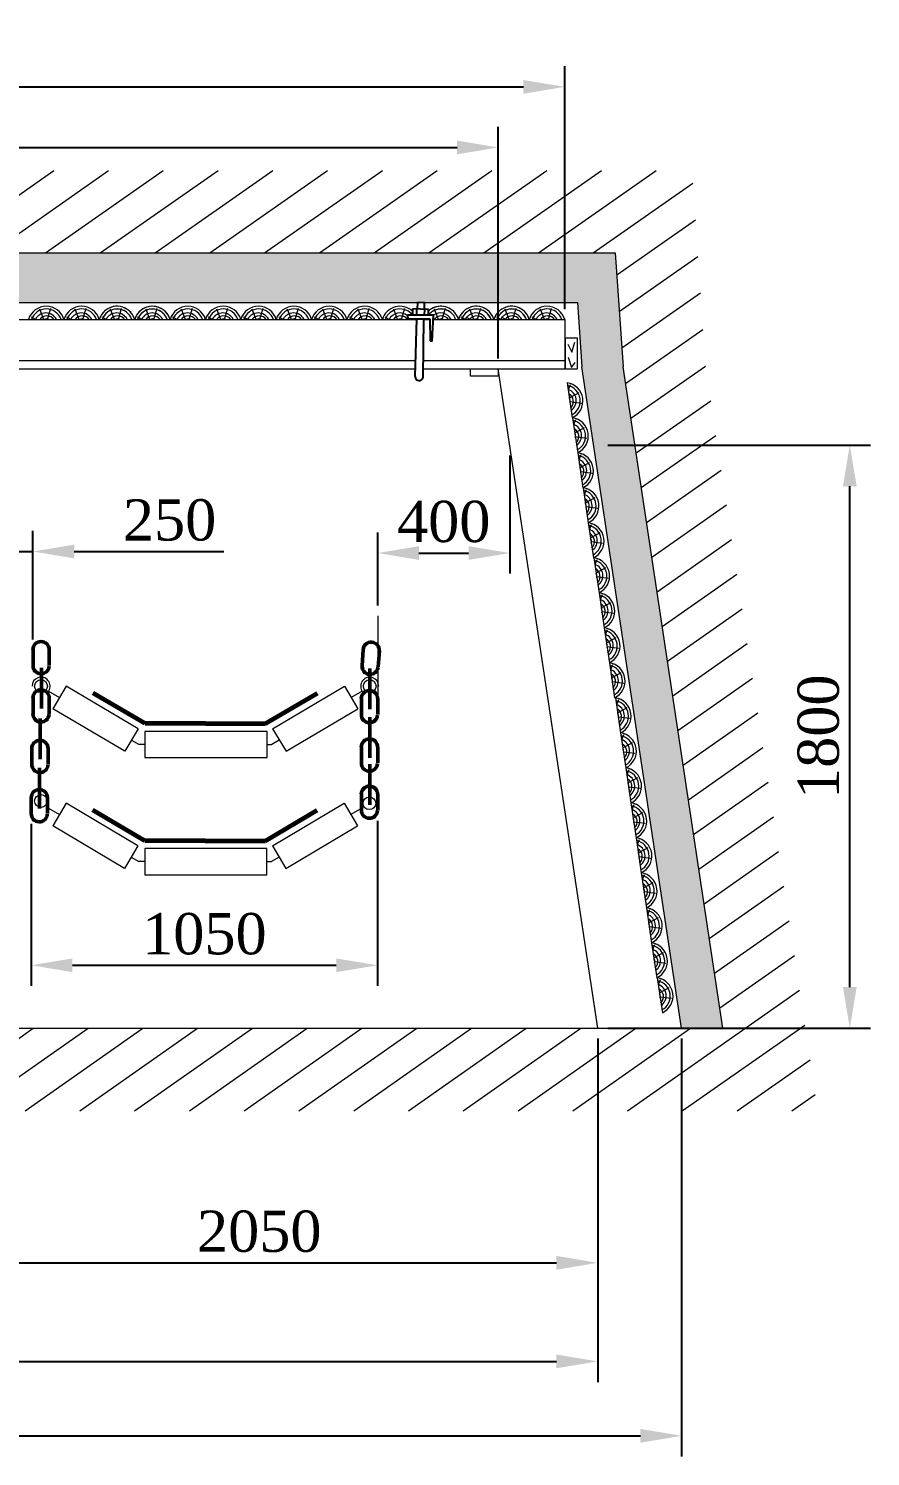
# Model space of a CAD drawing. Header units: millimetres. Extents: x -46762 to 217101, y -107409 to 31524.
# Drawn here: x 170458 to 173010, y -74955 to -70625 of the extents above; entities that cross this region are included whole.
import ezdxf

# ---------------------------------------------------------------- set-up
doc = ezdxf.new("R2010")
doc.units = ezdxf.units.MM
doc.styles.get("Standard").update_dxf_attribs({"font": 'TIMES.TTF'})
doc.dimstyles.new('ISO-25', dxfattribs={"dimscale": 50, "dimtxt": 2.5, "dimasz": 2.5, "dimexe": 1.25, "dimexo": 0.625, "dimtad": 1, "dimdec": 0, "dimtxsty": 'Standard', "dimcen": 2.5, "dimadec": 0, "dimazin": 0, "dimtfac": 1, "dimtdec": 0, "dimtmove": 0, "dimatfit": 3, "dimfxl": 1, "dimarcsym": 0})

# ---------------------------------------------------------------- blocks, each defined once
blk = doc.blocks.new('*D389')
at = {"color": 0, "lineweight": -2}
for p, q in [((168083.3, -71475.6), (168083.3, -70739.1)), ((172083.3, -71475.6), (172083.3, -70739.1)), ((168208.3, -70801.6), (171958.3, -70801.6))]:
    blk.add_line(p, q, dxfattribs=at)
at = {"color": 0, "lineweight": 0}
for points in [[(168208.3, -70780.8), (168208.3, -70822.5), (168083.3, -70801.6)], [(171958.3, -70780.8), (171958.3, -70822.5), (172083.3, -70801.6)]]:
    blk.add_solid(points, dxfattribs=at)
at = {"layer": 'Defpoints', "color": 0, "lineweight": 0}
for p in [(172083.3, -70801.6), (168083.3, -71506.9), (172083.3, -71506.9)]:
    blk.add_point(p, dxfattribs=at)
at = {"color": 0, "lineweight": 0, "insert": (170083.3, -70706.8), "char_height": 125, "attachment_point": 5}
blk.add_mtext('4000', dxfattribs=at)
blk = doc.blocks.new('*D391')
at = {"color": 0, "lineweight": -2}
for p, q in [((172214.6, -71888.1), (173010.3, -71888.1)), ((172947.8, -73531.9), (172947.8, -72013.1)), ((172214.6, -73656.9), (173010.3, -73656.9))]:
    blk.add_line(p, q, dxfattribs=at)
at = {"color": 0, "lineweight": 0}
for points in [[(172927, -72013.1), (172968.7, -72013.1), (172947.8, -71888.1)], [(172927, -73531.9), (172968.7, -73531.9), (172947.8, -73656.9)]]:
    blk.add_solid(points, dxfattribs=at)
at = {"layer": 'Defpoints', "color": 0, "lineweight": 0}
for p in [(172183.4, -71888.1), (172947.8, -71888.1), (172183.4, -73656.9)]:
    blk.add_point(p, dxfattribs=at)
at = {"color": 0, "lineweight": 0, "insert": (172853, -72772.5), "char_height": 125, "attachment_point": 5, "rotation": 90}
blk.add_mtext('1800', dxfattribs=at)
blk = doc.blocks.new('*D392')
at = {"color": 0, "lineweight": -2}
for p, q in [((170221.3, -73625.6), (170221.3, -72148.3)), ((170471.1, -72477.4), (170471.1, -72148.3)), ((170096.3, -72210.8), (169971.3, -72210.8)), ((170221.3, -72210.8), (170471.1, -72210.8)), ((170596.1, -72210.8), (171049.9, -72210.8))]:
    blk.add_line(p, q, dxfattribs=at)
at = {"color": 0, "lineweight": 0}
for points in [[(170096.3, -72189.9), (170096.3, -72231.6), (170221.3, -72210.8)], [(170596.1, -72189.9), (170596.1, -72231.6), (170471.1, -72210.8)]]:
    blk.add_solid(points, dxfattribs=at)
at = {"layer": 'Defpoints', "color": 0, "lineweight": 0}
for p in [(170221.3, -72210.8), (170471.1, -72508.6), (170221.3, -73656.9)]:
    blk.add_point(p, dxfattribs=at)
at = {"color": 0, "lineweight": 0, "insert": (170885.5, -72115.9), "char_height": 125, "attachment_point": 5}
blk.add_mtext('250', dxfattribs=at)
blk = doc.blocks.new('*D398')
at = {"color": 0, "lineweight": -2}
for p, q in [((171916.7, -71919.4), (171916.7, -72277.9)), ((171516.4, -72374.5), (171516.4, -72152.9)), ((171641.4, -72215.4), (171791.7, -72215.4))]:
    blk.add_line(p, q, dxfattribs=at)
at = {"color": 0, "lineweight": 0}
for points in [[(171641.4, -72194.6), (171641.4, -72236.3), (171516.4, -72215.4)], [(171791.7, -72194.6), (171791.7, -72236.3), (171916.7, -72215.4)]]:
    blk.add_solid(points, dxfattribs=at)
at = {"layer": 'Defpoints', "color": 0, "lineweight": 0}
for p in [(171916.7, -71888.1), (171916.7, -72215.4), (171516.4, -72405.8)]:
    blk.add_point(p, dxfattribs=at)
at = {"color": 0, "lineweight": 0, "insert": (171716.6, -72120.6), "char_height": 125, "attachment_point": 5}
blk.add_mtext('400', dxfattribs=at)
blk = doc.blocks.new('*D399')
at = {"color": 0, "lineweight": -2}
for p, q in [((170466, -73037.1), (170466, -73528.2)), ((171515.7, -73027.7), (171515.7, -73528.2)), ((170591, -73465.7), (171390.7, -73465.7))]:
    blk.add_line(p, q, dxfattribs=at)
at = {"color": 0, "lineweight": 0}
for points in [[(170591, -73444.9), (170591, -73486.6), (170466, -73465.7)], [(171390.7, -73444.9), (171390.7, -73486.6), (171515.7, -73465.7)]]:
    blk.add_solid(points, dxfattribs=at)
at = {"layer": 'Defpoints', "color": 0, "lineweight": 0}
for p in [(170466, -73005.8), (171515.7, -72996.5), (171515.7, -73465.7)]:
    blk.add_point(p, dxfattribs=at)
at = {"color": 0, "lineweight": 0, "insert": (170990.9, -73370.9), "char_height": 125, "attachment_point": 5}
blk.add_mtext('1050', dxfattribs=at)
blk = doc.blocks.new('*D404')
at = {"color": 0, "lineweight": -2}
for p, q in [((170131.3, -73688.1), (170131.3, -74430.6)), ((172183.4, -73688.1), (172183.4, -74430.6)), ((170256.3, -74368.1), (172058.4, -74368.1))]:
    blk.add_line(p, q, dxfattribs=at)
at = {"color": 0, "lineweight": 0}
for points in [[(170256.3, -74347.2), (170256.3, -74388.9), (170131.3, -74368.1)], [(172058.4, -74347.2), (172058.4, -74388.9), (172183.4, -74368.1)]]:
    blk.add_solid(points, dxfattribs=at)
at = {"layer": 'Defpoints', "color": 0, "lineweight": 0}
for p in [(170131.3, -73656.9), (172183.4, -73656.9), (172183.4, -74368.1)]:
    blk.add_point(p, dxfattribs=at)
at = {"color": 0, "lineweight": 0, "insert": (171157.3, -74273.2), "char_height": 125, "attachment_point": 5}
blk.add_mtext('2050', dxfattribs=at)
blk = doc.blocks.new('*D405')
at = {"color": 0, "lineweight": -2}
for p, q in [((167983.2, -73688.1), (167983.2, -74729.6)), ((172183.4, -73688.1), (172183.4, -74729.6)), ((168108.2, -74667.1), (172058.4, -74667.1))]:
    blk.add_line(p, q, dxfattribs=at)
at = {"color": 0, "lineweight": 0}
for points in [[(168108.2, -74646.3), (168108.2, -74687.9), (167983.2, -74667.1)], [(172058.4, -74646.3), (172058.4, -74687.9), (172183.4, -74667.1)]]:
    blk.add_solid(points, dxfattribs=at)
at = {"layer": 'Defpoints', "color": 0, "lineweight": 0}
for p in [(167983.2, -73656.9), (172183.4, -73656.9), (172183.4, -74667.1)]:
    blk.add_point(p, dxfattribs=at)
at = {"color": 0, "lineweight": 0, "insert": (170083.3, -74572.3), "char_height": 125, "attachment_point": 5}
blk.add_mtext('4200', dxfattribs=at)
blk = doc.blocks.new('*D406')
at = {"color": 0, "lineweight": -2}
for p, q in [((167781, -73688.1), (167781, -74955.3)), ((172437.9, -73688.1), (172437.9, -74955.3)), ((167906, -74892.8), (172312.9, -74892.8))]:
    blk.add_line(p, q, dxfattribs=at)
at = {"color": 0, "lineweight": 0}
for points in [[(167906, -74872), (167906, -74913.7), (167781, -74892.8)], [(172312.9, -74872), (172312.9, -74913.7), (172437.9, -74892.8)]]:
    blk.add_solid(points, dxfattribs=at)
at = {"layer": 'Defpoints', "color": 0, "lineweight": 0}
for p in [(167781, -73656.9), (172437.9, -73656.9), (172437.9, -74892.8)]:
    blk.add_point(p, dxfattribs=at)
at = {"color": 0, "lineweight": 0, "insert": (170109.4, -74798), "char_height": 125, "attachment_point": 5}
blk.add_mtext('4600', dxfattribs=at)
blk = doc.blocks.new('*D414')
at = {"color": 0, "lineweight": -2}
for p, q in [((168284.7, -71625.6), (168284.7, -70922.9)), ((171881.9, -71625.6), (171881.9, -70922.9)), ((168409.7, -70985.4), (171756.9, -70985.4))]:
    blk.add_line(p, q, dxfattribs=at)
at = {"color": 0, "lineweight": 0}
for points in [[(168409.7, -70964.5), (168409.7, -71006.2), (168284.7, -70985.4)], [(171756.9, -70964.5), (171756.9, -71006.2), (171881.9, -70985.4)]]:
    blk.add_solid(points, dxfattribs=at)
at = {"layer": 'Defpoints', "color": 0, "lineweight": 0}
for p in [(171881.9, -70985.4), (168284.7, -71656.9), (171881.9, -71656.9)]:
    blk.add_point(p, dxfattribs=at)
at = {"color": 0, "lineweight": 0, "insert": (170083.3, -70890.5), "char_height": 125, "attachment_point": 5}
blk.add_mtext('3600', dxfattribs=at)

msp = doc.modelspace()

# ---------------------------------------------------------------- hatches: boundary and pattern name
at = {"lineweight": 0}
h = msp.add_hatch(dxfattribs=at)
h.set_pattern_fill('LINE', scale=30, angle=35, style=0)
h.paths.add_polyline_path([(167603.48, -73656.89), (172562.86, -73656.89), (172260.44, -71650.81), (172236.48, -71305.32), (167905.89, -71305.32), (167905.89, -71650.81)], flags=16)
h.paths.add_polyline_path([(167315.79, -73906.89), (172850.54, -73906.89), (172510.44, -71650.81), (172469.14, -71055.32), (167655.89, -71055.32), (167655.89, -71650.81)])
at = {"lineweight": 15}
h = msp.add_hatch(dxfattribs=at)
h.set_pattern_fill('GRAVEL', scale=10, style=0)
h.set_pattern_definition([(228.0128, (182.88, 254), (-2032.0017266, -2286.002809), [34.1721, -3383.05]), (184.9697, (160.02, 228.6), (3048.0049306, 253.99820754), [58.6405, -5805.4]), (132.5104, (101.6, 223.52), (2539.9981518, -2794.0027292), [41.3482, -4093.47]), (267.2737, (2.54, 160.02), (253.9988971, 5079.9983653), [53.4005, -5286.64]), (292.8337, (0, 106.68), (-1270.00360555, 3048.001733), [52.3634, -5183.98]), (357.2737, (20.32, 58.42), (-5079.9983653, 253.9988971), [53.4005, -5286.64]), (37.6942, (73.66, 55.88), (-3302.00208612, -2539.9977357), [70.6194, -6991.31]), (72.2553, (129.54, 99.06), (1778.00355655, 5588.0016206), [66.672, -6600.53]), (121.4296, (149.86, 162.56), (-2032.0005235, 3301.996116), [53.5813, -5304.55]), (175.2364, (121.92, 208.28), (2793.9978053, -253.9976163), [61.1713, -2997.39]), (222.3974, (60.96, 213.36), (-3048.00009172, -2793.99636506), [79.1078, -7831.68]), (138.8141, (254, 157.48), (-1777.9988674, 1523.9976557), [27.0005, -2673.06]), (171.4692, (233.68, 175.26), (3301.9949596, -508.00128), [51.3682, -5085.46]), (225, (182.88, 182.88), (-5e-14, -253.99983), [35.9209, -323.289]), (203.1986, (165.1, 213.36), (1270.0042826, 508.0022274), [19.3441, -1915.06]), (291.8014, (147.32, 205.74), (-254.000178, 762.000491), [27.3566, -1340.48]), (30.9638, (157.48, 180.34), (761.999195, 508.000396), [44.432, -1436.63]), (161.5651, (195.58, 203.2), (508.000232, -253.999622), [32.1287, -771.09]), (16.3895, (0, 205.74), (2540.0014014, 761.998415), [45.0088, -4455.88]), (70.3462, (43.18, 218.44), (-1015.9971689, -2793.9960489), [37.7599, -3738.22]), (293.1986, (195.58, 254), (-508.0022274, 1270.0042826), [38.688, -1895.72]), (343.6105, (210.82, 218.44), (-2540.0014014, 761.998415), [45.0088, -4455.88]), (339.444, (0, 48.26), (-1270.0015764, 507.9993836), [43.4035, -2126.77]), (294.7751, (40.64, 33.02), (-1269.9970404, 2793.9987026), [36.3672, -3600.36]), (66.8014, (198.12, 0), (508.0022274, 1270.0042826), [38.688, -1895.72]), (17.354, (213.36, 35.56), (-3302.0001782, -1015.9984676), [42.5783, -4215.24]), (69.444, (73.66, 0), (-507.9993836, -1270.0015764), [21.7018, -2148.48]), (101.3099, (182.88, 0), (-253.998746, 1015.996746), [12.9515, -1282.2]), (165.9638, (180.34, 12.7), (762.000535, -253.99956), [52.3634, -994.905]), (186.009, (129.54, 25.4), (2539.9962544, 253.9994069), [48.5267, -4804.14]), (303.6901, (157.48, 157.48), (-254.000087, 507.99951), [36.6324, -879.178]), (353.1572, (177.8, 127), (4318.00178566, -508.00227517), [63.9557, -6331.6]), (60.9454, (241.3, 119.38), (-1015.9976366, -1777.995761), [26.1508, -2588.94]), (90, (254, 142.24), (-254, 254), [15.24, -238.76]), (120.2564, (124.46, 33.02), (1015.9978467, -1777.9991032), [35.2867, -3493.39]), (48.0128, (106.68, 63.5), (2032.0017266, 2286.002809), [68.3443, -3348.88]), (0, (152.4, 114.3), (254, 254), [66.04, -187.96]), (325.3048, (218.44, 114.3), (-2539.9955991, 1778.000169), [40.161, -3975.93]), (254.0546, (251.46, 91.44), (-254.000648, -1016.00242), [36.9829, -1812.17]), (207.646, (241.3, 55.88), (-4825.9983049, -2540.0015975), [60.2145, -5961.25]), (175.4261, (187.96, 27.94), (-3302.0007605, 253.9987711), [63.7029, -6306.58]), (175.4261, (187.96, 27.94), (-3302.0007605, 253.9987711), [63.7029, -6306.58])])
h.paths.add_polyline_path([(168030.89, -71455.32), (172121.88, -71455.32), (172135.44, -71650.81), (172437.86, -73656.89), (172562.86, -73656.89), (172260.44, -71650.81), (172236.48, -71305.32), (167905.89, -71305.32), (167905.89, -71650.81), (167603.48, -73656.89), (167728.48, -73656.89), (168030.89, -71650.81)])

# ---------------------------------------------------------------- linework, layer by layer
at = {"color": 7, "lineweight": 0}
for p, q in [((167905.89, -71305.32), (172236.48, -71305.32)), ((172236.48, -71305.32), (172260.44, -71650.81)), ((172437.86, -73656.89), (172135.44, -71650.81)), ((172562.86, -73656.89), (172260.44, -71650.81)), ((171516.42, -72405.79), (171516.42, -72705.29))]:
    msp.add_line(p, q, dxfattribs=at)
at = {"color": 7, "lineweight": 15}
for p, q in [((168030.89, -71455.32), (172121.88, -71455.32)), ((170718.67, -71506.89), (170706.71, -71475.41)), ((170730.13, -71506.89), (170739.98, -71472.75)), ((170825.94, -71506.89), (170813.98, -71475.41)), ((170837.4, -71506.89), (170847.25, -71472.75)), ((171700.52, -71506.89), (171688.56, -71475.41)), ((171711.98, -71506.89), (171721.83, -71472.75)), ((171807.79, -71506.89), (171795.83, -71475.41)), ((171819.25, -71506.89), (171829.1, -71472.75)), ((171915.06, -71506.89), (171903.1, -71475.41)), ((171926.53, -71506.89), (171936.37, -71472.75)), ((172121.88, -71455.32), (172135.44, -71650.81)), ((168530.14, -71506.89), (171635.12, -71506.89)), ((170457.82, -71506.89), (170565.09, -71506.89)), ((170565.09, -71506.89), (170672.37, -71506.89)), ((170672.37, -71506.89), (170768.11, -71506.89)), ((170672.37, -71506.89), (170779.64, -71506.89)), ((170680.1, -71498.9), (170693.92, -71506.89)), ((170779.64, -71506.89), (170886.91, -71506.89)), ((170791.88, -71506.89), (170886.91, -71506.89)), ((170792.04, -71501.6), (170801.19, -71506.89)), ((170886.91, -71506.89), (170994.18, -71506.89)), ((170994.18, -71506.89), (171101.45, -71506.89)), ((171101.45, -71506.89), (171208.72, -71506.89)), ((171208.72, -71506.89), (171316, -71506.89)), ((171316, -71506.89), (171423.27, -71506.89)), ((171423.27, -71506.89), (171530.54, -71506.89)), ((171530.54, -71506.89), (171635.12, -71506.89)), ((171656.73, -71506.89), (171674.52, -71506.89)), ((171660.25, -71506.89), (171674.52, -71506.89)), ((171660.25, -71506.89), (171674.52, -71506.89)), ((171672.21, -71504.83), (171674.5, -71506.16)), ((171684.73, -71506.89), (171761.49, -71506.89)), ((171684.73, -71506.89), (171749.96, -71506.89)), ((171684.73, -71506.89), (171860.25, -71506.89)), ((171684.88, -71503.75), (171690.31, -71506.89)), ((171761.49, -71506.89), (171857.23, -71506.89)), ((171761.49, -71506.89), (171868.76, -71506.89)), ((171769.22, -71498.9), (171783.04, -71506.89)), ((171783.76, -71498.9), (171797.59, -71506.89)), ((171860.25, -71506.89), (172083.3, -71506.89)), ((171868.76, -71506.89), (171964.5, -71506.89)), ((171868.76, -71506.89), (171976.03, -71506.89)), ((171876.49, -71498.9), (171890.31, -71506.89)), ((171891.04, -71498.9), (171904.86, -71506.89)), ((171976.03, -71506.89), (172083.3, -71506.89)), ((172066.9, -71506.89), (172083.3, -71506.89)), ((172083.3, -71506.89), (172083.3, -71656.89)), ((168532.81, -71631.89), (171631.42, -71631.89)), ((168533.55, -71656.89), (171630.68, -71656.89)), ((171616.44, -71656.89), (171630.68, -71656.89)), ((171654.47, -71656.89), (171806.18, -71656.89)), ((171654.85, -71631.89), (171807.4, -71631.89)), ((171797.87, -71679.29), (171797.87, -71656.89)), ((171806.18, -71656.89), (172083.3, -71656.89)), ((171807.4, -71631.89), (172083.3, -71631.89)), ((172183.37, -73656.89), (171881.87, -71656.89)), ((171881.87, -71656.89), (171881.87, -71679.29)), ((171881.87, -71679.29), (171797.87, -71679.29)), ((172090.78, -71698.94), (172106.46, -71805.06)), ((172107.11, -71805.15), (172122.79, -71911.27)), ((172122.79, -71911.27), (172138.47, -72017.39)), ((172139.12, -72017.48), (172154.8, -72123.6)), ((172154.8, -72123.6), (172170.48, -72229.72)), ((172171.77, -72229.89), (172187.45, -72336.01)), ((172187.45, -72336.01), (172203.13, -72442.13)), ((172203.13, -72442.13), (172218.81, -72548.25)), ((172218.81, -72548.25), (172234.5, -72654.37)), ((172237.07, -72654.68), (172252.75, -72760.8)), ((172252.75, -72760.8), (172268.43, -72866.92)), ((172268.43, -72866.92), (172284.11, -72973.04)), ((172284.11, -72973.04), (172299.8, -73079.16)), ((172299.8, -73079.16), (172315.48, -73185.28)), ((172315.48, -73185.28), (172331.16, -73291.4)), ((172331.16, -73291.4), (172346.84, -73397.52)), ((172346.84, -73397.52), (172362.52, -73503.64)), ((172363.81, -73503.81), (172379.49, -73609.93)), ((167603.48, -73656.89), (172562.86, -73656.89))]:
    msp.add_line(p, q, dxfattribs=at)
at = {"color": 7}
for p, q in [((171685.35, -71494.25), (171606.24, -71493.71)), ((171606.24, -71493.71), (171607.49, -71505.45)), ((171621.8, -71474.89), (171621.68, -71493.81)), ((171670.24, -71476.59), (171621.8, -71474.89)), ((171634.16, -71475.33), (171634.03, -71493.9)), ((171637.05, -71456.05), (171636.37, -71475.4)), ((171658.34, -71456.13), (171637.05, -71456.05)), ((171658.27, -71476.17), (171657.64, -71494.06)), ((171658.27, -71476.17), (171658.34, -71456.13)), ((171670.24, -71494.15), (171670.24, -71476.59)), ((171681.53, -71572.86), (171685.35, -71494.25)), ((171607.49, -71505.45), (171674.48, -71504.81)), ((171629.99, -71680.29), (171635.17, -71505.18)), ((171654.08, -71682.34), (171656.74, -71506.32)), ((171674.48, -71504.81), (171675.7, -71571.91)), ((171675.7, -71571.91), (171681.53, -71572.86))]:
    msp.add_line(p, q, dxfattribs=at)
at = {"lineweight": 50}
for p, q in [((170471.34, -72556.89), (170471.34, -72508.56)), ((170520.75, -72556.89), (170520.75, -72508.56)), ((171468.88, -72556.8), (171472.37, -72508.59)), ((171518.16, -72560.37), (171521.65, -72512.16)), ((170471.29, -72703.14), (170471.29, -72654.81)), ((170520.7, -72703.14), (170520.7, -72654.81)), ((171467.01, -72705.29), (171467.01, -72656.96)), ((171516.42, -72705.29), (171516.42, -72656.96)), ((170467.77, -72856.25), (170467.77, -72807.92)), ((170517.18, -72856.25), (170517.18, -72807.92)), ((171467.01, -72852.19), (171467.01, -72803.86)), ((171516.42, -72852.19), (171516.42, -72803.86)), ((170466.01, -73005.84), (170466.01, -72957.51)), ((170515.42, -73005.84), (170515.42, -72957.51)), ((171467.01, -72995.06), (171467.01, -72946.72)), ((171516.42, -72995.06), (171516.42, -72946.72))]:
    msp.add_line(p, q, dxfattribs=at)
at = {"linetype": 'Continuous', "lineweight": 50}
for p, q in [((170496.72, -72563.71), (170496.72, -72687.24)), ((171492.44, -72565.86), (171492.44, -72689.39)), ((170493.2, -72716.82), (170493.2, -72840.35)), ((171492.44, -72712.76), (171492.44, -72836.29)), ((170491.44, -72866.41), (170491.44, -72989.94)), ((171492.44, -72855.62), (171492.44, -72979.15))]:
    msp.add_line(p, q, dxfattribs=at)
at = {"lineweight": 9}
for p, q in [((170572.3, -72619.35), (170531.74, -72687.74)), ((170789.96, -72748.42), (170572.3, -72619.35)), ((171197.84, -72748.42), (171415.51, -72619.35)), ((171415.51, -72619.35), (171456.06, -72687.74)), ((170749.41, -72816.81), (170531.74, -72687.74)), ((171238.39, -72816.81), (171456.06, -72687.74)), ((170789.96, -72748.42), (170749.41, -72816.81)), ((171197.84, -72748.42), (171238.39, -72816.81)), ((171181.05, -72756.73), (170810.75, -72756.73)), ((170810.75, -72756.73), (170810.75, -72836)), ((171181.05, -72836), (171181.05, -72756.73)), ((170810.75, -72836), (171181.05, -72836)), ((170571.47, -72974.4), (170530.92, -73042.79)), ((170789.14, -73103.48), (170571.47, -72974.4)), ((171197.01, -73103.48), (171414.68, -72974.4)), ((171414.68, -72974.4), (171455.23, -73042.79)), ((170748.59, -73171.86), (170530.92, -73042.79)), ((171237.57, -73171.86), (171455.23, -73042.79)), ((170789.14, -73103.48), (170748.59, -73171.86)), ((170809.93, -73111.78), (170809.93, -73191.06)), ((171180.22, -73111.78), (170809.93, -73111.78)), ((171180.22, -73191.06), (171180.22, -73111.78)), ((171197.01, -73103.48), (171237.57, -73171.86)), ((170809.93, -73191.06), (171180.22, -73191.06))]:
    msp.add_line(p, q, dxfattribs=at)
at = {"lineweight": 20}
for p, q in [((170518.71, -72633.98), (170551.98, -72653.62)), ((171469.09, -72633.98), (171435.83, -72653.62)), ((170769.69, -72782.62), (170792.87, -72796.37)), ((170810.75, -72796.37), (170792.87, -72796.37)), ((171181.05, -72796.37), (171194.93, -72796.37)), ((171218.12, -72782.62), (171194.93, -72796.37)), ((170517.88, -72989.03), (170551.15, -73008.67)), ((171468.27, -72989.03), (171435, -73008.67)), ((170768.86, -73137.67), (170792.05, -73151.42)), ((171217.29, -73137.67), (171194.1, -73151.42)), ((170809.93, -73151.42), (170792.05, -73151.42)), ((171180.22, -73151.42), (171194.1, -73151.42))]:
    msp.add_line(p, q, dxfattribs=at)
at = {"lineweight": 60}
for p, q in [((170811.13, -72732.85), (170653.66, -72640.08)), ((171176.67, -72732.85), (171334.14, -72640.08)), ((170993.9, -72732.85), (170811.13, -72732.85)), ((170993.9, -72732.85), (171176.67, -72732.85)), ((170810.31, -73087.9), (170652.83, -72995.13)), ((171175.84, -73087.9), (171333.32, -72995.13)), ((170993.08, -73087.9), (170810.31, -73087.9)), ((170993.08, -73087.9), (171175.84, -73087.9))]:
    msp.add_line(p, q, dxfattribs=at)
at = {"color": 7, "lineweight": 15}
for points in [[(170504.13, -71506.89), (170492.17, -71475.41)], [(170515.59, -71506.89), (170525.43, -71472.75)], [(170611.4, -71506.89), (170599.44, -71475.41)], [(170622.86, -71506.89), (170632.7, -71472.75)], [(170718.67, -71506.89), (170706.71, -71475.41)], [(170730.13, -71506.89), (170739.98, -71472.75)], [(170825.94, -71506.89), (170813.98, -71475.41)], [(170837.4, -71506.89), (170847.25, -71472.75)], [(170933.21, -71506.89), (170921.25, -71475.41)], [(170944.68, -71506.89), (170954.52, -71472.75)], [(171040.49, -71506.89), (171028.53, -71475.41)], [(171051.95, -71506.89), (171061.79, -71472.75)], [(171147.76, -71506.89), (171135.8, -71475.41)], [(171159.22, -71506.89), (171169.06, -71472.75)], [(171255.03, -71506.89), (171243.07, -71475.41)], [(171266.49, -71506.89), (171276.33, -71472.75)], [(171362.3, -71506.89), (171350.34, -71475.41)], [(171373.76, -71506.89), (171383.61, -71472.75)], [(171469.57, -71506.89), (171457.61, -71475.41)], [(171481.03, -71506.89), (171490.88, -71472.75)], [(171576.84, -71506.89), (171564.88, -71475.41)], [(171588.31, -71506.89), (171598.15, -71472.75)], [(171700.52, -71506.89), (171688.56, -71475.41)], [(171711.98, -71506.89), (171721.83, -71472.75)], [(171807.79, -71506.89), (171795.83, -71475.41)], [(171819.25, -71506.89), (171829.1, -71472.75)], [(171915.06, -71506.89), (171903.1, -71475.41)], [(171926.53, -71506.89), (171936.37, -71472.75)], [(172022.33, -71506.89), (172010.38, -71475.41)], [(172033.8, -71506.89), (172043.64, -71472.75)], [(170465.56, -71498.9), (170479.38, -71506.89)], [(170572.83, -71498.9), (170586.65, -71506.89)], [(170680.1, -71498.9), (170693.92, -71506.89)], [(170787.37, -71498.9), (170801.19, -71506.89)], [(170894.64, -71498.9), (170908.46, -71506.89)], [(171001.92, -71498.9), (171015.74, -71506.89)], [(171109.19, -71498.9), (171123.01, -71506.89)], [(171216.46, -71498.9), (171230.28, -71506.89)], [(171323.73, -71498.9), (171337.55, -71506.89)], [(171431, -71498.9), (171444.82, -71506.89)], [(171538.27, -71498.9), (171552.09, -71506.89)], [(171769.22, -71498.9), (171783.04, -71506.89)], [(171876.49, -71498.9), (171890.31, -71506.89)], [(171983.76, -71498.9), (171997.59, -71506.89)], [(172093.32, -71581.58), (172104.49, -71606.15), (172114.17, -71576.37)], [(172094.06, -71621.79), (172103.75, -71652.32), (172114.92, -71637.43)], [(172099.82, -71705.42), (172093.93, -71720.26)], [(172097.55, -71744.75), (172126.95, -71728.31)], [(172099.23, -71756.09), (172134.44, -71760.83)], [(172116.14, -71811.63), (172110.26, -71826.47)], [(172113.88, -71850.96), (172143.28, -71834.52)], [(172115.55, -71862.3), (172150.77, -71867.04)], [(172131.83, -71917.75), (172125.94, -71932.59)], [(172129.56, -71957.08), (172158.96, -71940.64)], [(172131.24, -71968.41), (172166.45, -71973.16)], [(172148.15, -72023.96), (172142.27, -72038.8)], [(172145.89, -72063.29), (172175.28, -72046.85)], [(172147.56, -72074.62), (172182.78, -72079.37)], [(172163.83, -72130.08), (172157.95, -72144.92)], [(172161.57, -72169.4), (172190.97, -72152.97)], [(172163.24, -72180.74), (172198.46, -72185.49)], [(172180.8, -72236.37), (172174.92, -72251.21)], [(172178.54, -72275.7), (172207.94, -72259.26)], [(172180.21, -72287.04), (172215.43, -72291.78)], [(172196.49, -72342.49), (172190.6, -72357.33)], [(172194.22, -72381.82), (172223.62, -72365.38)], [(172195.9, -72393.15), (172231.11, -72397.9)], [(172212.17, -72448.61), (172206.28, -72463.45)], [(172209.9, -72487.93), (172239.3, -72471.5)], [(172211.58, -72499.27), (172246.79, -72504.02)], [(172227.85, -72554.73), (172221.97, -72569.57)], [(172225.58, -72594.05), (172254.98, -72577.62)], [(172227.26, -72605.39), (172262.48, -72610.14)], [(172246.1, -72661.16), (172240.22, -72676)], [(172243.84, -72700.49), (172273.23, -72684.05)], [(172245.51, -72711.83), (172280.73, -72716.57)], [(172261.78, -72767.28), (172255.9, -72782.12)], [(172259.52, -72806.61), (172288.92, -72790.17)], [(172261.19, -72817.95), (172296.41, -72822.69)], [(172277.47, -72873.4), (172271.58, -72888.24)], [(172275.2, -72912.73), (172304.6, -72896.29)], [(172276.88, -72924.07), (172312.09, -72928.81)], [(172293.15, -72979.52), (172287.26, -72994.36)], [(172290.88, -73018.85), (172320.28, -73002.41)], [(172292.56, -73030.18), (172327.77, -73034.93)], [(172308.83, -73085.64), (172302.95, -73100.48)], [(172306.56, -73124.96), (172335.96, -73108.53)], [(172308.24, -73136.3), (172343.46, -73141.05)], [(172324.51, -73191.76), (172318.63, -73206.6)], [(172322.25, -73231.08), (172351.64, -73214.65)], [(172323.92, -73242.42), (172359.14, -73247.17)], [(172340.19, -73297.88), (172334.31, -73312.72)], [(172337.93, -73337.2), (172367.33, -73320.77)], [(172339.6, -73348.54), (172374.82, -73353.29)], [(172355.88, -73404), (172349.99, -73418.84)], [(172353.61, -73443.32), (172383.01, -73426.89)], [(172355.29, -73454.66), (172390.5, -73459.41)], [(172372.85, -73510.29), (172366.96, -73525.13)], [(172370.58, -73549.61), (172399.98, -73533.18)], [(172372.26, -73560.95), (172407.47, -73565.7)]]:
    msp.add_lwpolyline(points, dxfattribs=at)
msp.add_lwpolyline([(172122.37, -71563.71), (172084.38, -71563.71), (172084.38, -71656.78), (172122.37, -71656.78)], close=True, dxfattribs=at)
at = {"lineweight": 5}
for centre in [(170495.64, -72619.2), (171492.16, -72619.2), (170495.64, -72967.4), (171491.34, -72974.25)]:
    msp.add_circle(centre, 19.33, dxfattribs=at)
at = {"color": 7, "lineweight": 15}
for centre, radius, start, end in [((170511.46, -71522.99), 56, 16.7079, 163.2921), ((170511.46, -71522.99), 47.72, 19.71592, 160.28408), ((170510.35, -71523.28), 35.91, 27.16096, 152.83904), ((170513.01, -71523.28), 27.04, 37.31255, 142.68745), ((170618.73, -71522.99), 56, 16.7079, 163.2921), ((170618.73, -71522.99), 47.72, 19.71592, 160.28408), ((170617.62, -71523.28), 35.91, 27.16096, 152.83904), ((170620.29, -71523.28), 27.04, 37.31255, 142.68745), ((170726, -71522.99), 56, 40.76493, 163.2921), ((170726, -71522.99), 56, 16.7079, 163.2921), ((170726, -71522.99), 47.72, 27.84178, 160.28408), ((170726, -71522.99), 47.72, 19.71592, 160.28408), ((170724.9, -71523.28), 35.91, 27.16096, 152.83904), ((170724.9, -71523.28), 35.91, 27.16096, 152.83904), ((170727.56, -71523.28), 27.04, 37.31255, 142.68745), ((170727.56, -71523.28), 27.04, 37.31255, 142.68745), ((170833.27, -71522.99), 56, 16.7079, 163.2921), ((170833.27, -71522.99), 47.72, 19.71592, 160.28408), ((170833.27, -71522.99), 47.72, 19.71592, 149.57464), ((170833.27, -71522.99), 56, 16.7079, 136.66075), ((170832.17, -71523.28), 35.91, 27.16096, 152.83904), ((170832.17, -71523.28), 35.91, 27.16096, 152.83904), ((170834.83, -71523.28), 27.04, 37.31255, 142.68745), ((170834.83, -71523.28), 27.04, 37.31255, 142.68745), ((170940.55, -71522.99), 56, 16.7079, 163.2921), ((170940.55, -71522.99), 47.72, 19.71592, 160.28408), ((170939.44, -71523.28), 35.91, 27.16096, 152.83904), ((170942.1, -71523.28), 27.04, 37.31255, 142.68745), ((171047.82, -71522.99), 56, 16.7079, 163.2921), ((171047.82, -71522.99), 47.72, 19.71592, 160.28408), ((171046.71, -71523.28), 35.91, 27.16096, 152.83904), ((171049.37, -71523.28), 27.04, 37.31255, 142.68745), ((171155.09, -71522.99), 56, 16.7079, 163.2921), ((171155.09, -71522.99), 47.72, 19.71592, 160.28408), ((171153.98, -71523.28), 35.91, 27.16096, 152.83904), ((171156.64, -71523.28), 27.04, 37.31255, 142.68745), ((171262.36, -71522.99), 56, 16.7079, 163.2921), ((171262.36, -71522.99), 47.72, 19.71592, 160.28408), ((171261.25, -71523.28), 35.91, 27.16096, 152.83904), ((171263.92, -71523.28), 27.04, 37.31255, 142.68745), ((171369.63, -71522.99), 56, 16.7079, 163.2921), ((171369.63, -71522.99), 47.72, 19.71592, 160.28408), ((171368.53, -71523.28), 35.91, 27.16096, 152.83904), ((171371.19, -71523.28), 27.04, 37.31255, 142.68745), ((171476.9, -71522.99), 56, 16.7079, 163.2921), ((171476.9, -71522.99), 47.72, 19.71592, 160.28408), ((171475.8, -71523.28), 35.91, 27.16096, 152.83904), ((171478.46, -71523.28), 27.04, 37.31255, 142.68745), ((171584.18, -71522.99), 56, 47.84462, 163.2921), ((171584.18, -71522.99), 47.72, 37.68503, 160.28408), ((171583.07, -71523.28), 35.91, 49.28548, 152.83904), ((171585.73, -71523.28), 27.04, 37.31255, 142.68745), ((171707.85, -71522.99), 47.72, 27.84178, 142.8118), ((171707.85, -71522.99), 47.72, 19.71592, 142.8118), ((171707.85, -71522.99), 56, 40.76493, 132.19776), ((171707.85, -71522.99), 56, 16.7079, 132.19776), ((171706.75, -71523.28), 35.91, 27.16096, 126.60407), ((171706.75, -71523.28), 35.91, 27.16096, 126.60407), ((171709.41, -71523.28), 27.04, 37.31255, 142.68745), ((171709.41, -71523.28), 27.04, 37.31255, 142.68745), ((171815.12, -71522.99), 56, 40.76493, 163.2921), ((171815.12, -71522.99), 56, 16.7079, 163.2921), ((171815.12, -71522.99), 47.72, 27.84178, 160.28408), ((171815.12, -71522.99), 47.72, 19.71592, 160.28408), ((171814.02, -71523.28), 35.91, 27.16096, 152.83904), ((171814.02, -71523.28), 35.91, 27.16096, 152.83904), ((171816.68, -71523.28), 27.04, 37.31255, 142.68745), ((171816.68, -71523.28), 27.04, 37.31255, 142.68745), ((171922.4, -71522.99), 56, 40.76493, 163.2921), ((171922.4, -71522.99), 56, 16.7079, 163.2921), ((171922.4, -71522.99), 47.72, 27.84178, 160.28408), ((171922.4, -71522.99), 47.72, 19.71592, 160.28408), ((171921.29, -71523.28), 35.91, 27.16096, 152.83904), ((171921.29, -71523.28), 35.91, 27.16096, 152.83904), ((171923.95, -71523.28), 27.04, 37.31255, 142.68745), ((171923.95, -71523.28), 27.04, 37.31255, 142.68745), ((172029.67, -71522.99), 56, 16.7079, 163.2921), ((172029.67, -71522.99), 47.72, 19.71592, 160.28408), ((172028.56, -71523.28), 35.91, 27.16096, 152.83904), ((172031.22, -71523.28), 27.04, 37.31255, 142.68745), ((170512.57, -71522.84), 17.29, 67.28695, 112.71305), ((170619.84, -71522.84), 17.29, 67.28695, 112.71305), ((170727.11, -71522.84), 17.29, 67.28695, 112.71305), ((170727.11, -71522.84), 17.29, 67.28695, 112.71305), ((170834.39, -71522.84), 17.29, 67.28695, 112.71305), ((170834.39, -71522.84), 17.29, 67.28695, 112.71305), ((170941.66, -71522.84), 17.29, 67.28695, 112.71305), ((171048.93, -71522.84), 17.29, 67.28695, 112.71305), ((171156.2, -71522.84), 17.29, 67.28695, 112.71305), ((171263.47, -71522.84), 17.29, 67.28695, 112.71305), ((171370.74, -71522.84), 17.29, 67.28695, 112.71305), ((171478.02, -71522.84), 17.29, 67.28695, 112.71305), ((171585.29, -71522.84), 17.29, 67.28695, 112.71305), ((171707.85, -71522.99), 47.72, 157.73867, 160.28408), ((171708.96, -71522.84), 17.29, 67.28695, 112.71305), ((171708.96, -71522.84), 17.29, 67.28695, 112.71305), ((171816.24, -71522.84), 17.29, 67.28695, 112.71305), ((171816.24, -71522.84), 17.29, 67.28695, 112.71305), ((171923.51, -71522.84), 17.29, 67.28695, 112.71305), ((171923.51, -71522.84), 17.29, 67.28695, 112.71305), ((172030.78, -71522.84), 17.29, 67.28695, 112.71305), ((172082.7, -71754.35), 56, 295.11406, 81.69827), ((172082.7, -71754.35), 47.72, 298.12209, 78.69024), ((172082.25, -71753.3), 35.91, 305.56713, 71.24521), ((172082.64, -71755.93), 27.04, 315.71872, 61.09361), ((172083.01, -71755.43), 17.29, 345.69312, 31.11921), ((172099.02, -71860.56), 56, 295.11406, 81.69827), ((172099.02, -71860.56), 47.72, 298.12209, 78.69024), ((172098.57, -71859.51), 35.91, 305.56713, 71.24521), ((172098.96, -71862.14), 27.04, 315.71872, 61.09361), ((172099.34, -71861.64), 17.29, 345.69312, 31.11921), ((172114.7, -71966.68), 56, 295.11406, 81.69827), ((172114.7, -71966.68), 47.72, 298.12209, 78.69024), ((172114.26, -71965.63), 35.91, 305.56713, 71.24521), ((172114.64, -71968.26), 27.04, 315.71872, 61.09361), ((172115.02, -71967.76), 17.29, 345.69312, 31.11921), ((172131.03, -72072.89), 56, 295.11406, 81.69827), ((172131.03, -72072.89), 47.72, 298.12209, 78.69024), ((172130.58, -72071.84), 35.91, 305.56713, 71.24521), ((172130.97, -72074.47), 27.04, 315.71872, 61.09361), ((172131.34, -72073.97), 17.29, 345.69312, 31.11921), ((172146.71, -72179.01), 56, 295.11406, 81.69827), ((172146.71, -72179.01), 47.72, 298.12209, 78.69024), ((172146.26, -72177.96), 35.91, 305.56713, 71.24521), ((172146.65, -72180.59), 27.04, 315.71872, 61.09361), ((172147.03, -72180.09), 17.29, 345.69312, 31.11921), ((172163.68, -72285.3), 56, 295.11406, 81.69827), ((172163.68, -72285.3), 47.72, 298.12209, 78.69024), ((172163.23, -72284.25), 35.91, 305.56713, 71.24521), ((172163.62, -72286.88), 27.04, 315.71872, 61.09361), ((172164, -72286.38), 17.29, 345.69312, 31.11921), ((172179.37, -72391.42), 56, 295.11406, 81.69827), ((172179.37, -72391.42), 47.72, 298.12209, 78.69024), ((172178.92, -72390.37), 35.91, 305.56713, 71.24521), ((172179.3, -72393), 27.04, 315.71872, 61.09361), ((172179.68, -72392.5), 17.29, 345.69312, 31.11921), ((172195.05, -72497.54), 56, 295.11406, 81.69827), ((172195.05, -72497.54), 47.72, 298.12209, 78.69024), ((172194.6, -72496.49), 35.91, 305.56713, 71.24521), ((172194.99, -72499.12), 27.04, 315.71872, 61.09361), ((172195.36, -72498.62), 17.29, 345.69312, 31.11921), ((172210.73, -72603.66), 56, 295.11406, 81.69827), ((172210.73, -72603.66), 47.72, 298.12209, 78.69024), ((172210.28, -72602.61), 35.91, 305.56713, 71.24521), ((172210.67, -72605.24), 27.04, 315.71872, 61.09361), ((172211.04, -72604.74), 17.29, 345.69312, 31.11921), ((172228.98, -72710.09), 56, 295.11406, 81.69827), ((172228.98, -72710.09), 47.72, 298.12209, 78.69024), ((172228.53, -72709.04), 35.91, 305.56713, 71.24521), ((172228.92, -72711.68), 27.04, 315.71872, 61.09361), ((172229.3, -72711.17), 17.29, 345.69312, 31.11921), ((172244.66, -72816.21), 56, 295.11406, 81.69827), ((172244.66, -72816.21), 47.72, 298.12209, 78.69024), ((172244.21, -72815.16), 35.91, 305.56713, 71.24521), ((172244.6, -72817.79), 27.04, 315.71872, 61.09361), ((172244.98, -72817.29), 17.29, 345.69312, 31.11921), ((172260.35, -72922.33), 56, 295.11406, 81.69827), ((172260.35, -72922.33), 47.72, 298.12209, 78.69024), ((172259.9, -72921.28), 35.91, 305.56713, 71.24521), ((172260.29, -72923.91), 27.04, 315.71872, 61.09361), ((172260.66, -72923.41), 17.29, 345.69312, 31.11921), ((172276.03, -73028.45), 56, 295.11406, 81.69827), ((172276.03, -73028.45), 47.72, 298.12209, 78.69024), ((172275.58, -73027.4), 35.91, 305.56713, 71.24521), ((172275.97, -73030.03), 27.04, 315.71872, 61.09361), ((172276.34, -73029.53), 17.29, 345.69312, 31.11921), ((172291.71, -73134.57), 56, 295.11406, 81.69827), ((172291.71, -73134.57), 47.72, 298.12209, 78.69024), ((172291.26, -73133.52), 35.91, 305.56713, 71.24521), ((172291.65, -73136.15), 27.04, 315.71872, 61.09361), ((172292.02, -73135.65), 17.29, 345.69312, 31.11921), ((172307.39, -73240.69), 56, 295.11406, 81.69827), ((172307.39, -73240.69), 47.72, 298.12209, 78.69024), ((172306.94, -73239.64), 35.91, 305.56713, 71.24521), ((172307.33, -73242.27), 27.04, 315.71872, 61.09361), ((172307.71, -73241.77), 17.29, 345.69312, 31.11921), ((172323.07, -73346.81), 56, 295.11406, 81.69827), ((172323.07, -73346.81), 47.72, 298.12209, 78.69024), ((172322.62, -73345.76), 35.91, 305.56713, 71.24521), ((172323.01, -73348.39), 27.04, 315.71872, 61.09361), ((172323.39, -73347.89), 17.29, 345.69312, 31.11921), ((172338.76, -73452.93), 56, 295.11406, 81.69827), ((172338.76, -73452.93), 47.72, 298.12209, 78.69024), ((172338.31, -73451.88), 35.91, 305.56713, 71.24521), ((172338.7, -73454.51), 27.04, 315.71872, 61.09361), ((172339.07, -73454.01), 17.29, 345.69312, 31.11921), ((172355.73, -73559.22), 56, 295.11406, 81.69827), ((172355.73, -73559.22), 47.72, 298.12209, 78.69024), ((172355.28, -73558.17), 35.91, 305.56713, 71.24521), ((172355.67, -73560.8), 27.04, 315.71872, 61.09361), ((172356.04, -73560.3), 17.29, 345.69312, 31.11921)]:
    msp.add_arc(centre, radius, start, end, dxfattribs=at)
at = {"color": 7}
msp.add_arc((171642.1, -71680.56), 12.11, 178.72878, 351.58228, dxfattribs=at)
at = {"linetype": 'Continuous', "lineweight": 50}
for centre, radius, start, end in [((170495.74, -72508.62), 24.65, 0, 180), ((171496.71, -72510.41), 24.65, 355.85693, 175.85693), ((170495.66, -72557.5), 24.37, 178.13005, 358.13005), ((171493.1, -72559.16), 24.37, 173.98699, 353.98699), ((170495.69, -72654.87), 24.65, 0, 180), ((171491.41, -72657.02), 24.65, 0, 180), ((170495.62, -72703.75), 24.37, 178.13005, 358.13005), ((171491.34, -72705.9), 24.37, 178.13005, 358.13005), ((170492.17, -72807.98), 24.65, 0, 180), ((171491.41, -72803.91), 24.65, 0, 180), ((170492.09, -72856.86), 24.37, 178.13005, 358.13005), ((171491.34, -72852.8), 24.37, 178.13005, 358.13005), ((171491.41, -72946.78), 24.65, 0, 180), ((170490.41, -72957.57), 24.65, 0, 180), ((170490.33, -73006.45), 24.37, 178.13005, 358.13005), ((171491.34, -72995.66), 24.37, 178.13005, 358.13005)]:
    msp.add_arc(centre, radius, start, end, dxfattribs=at)
at = {"lineweight": 20}
for centre, start, end in [((170495.64, -72619.2), 329.33324, 180), ((171492.16, -72619.2), 0, 210.66676)]:
    msp.add_arc(centre, 27.34, start, end, dxfattribs=at)

# ---------------------------------------------------------------- dimensions: what is measured, and where the dimension line sits
at = {"color": 7, "lineweight": 0}
for base, p1, p2, override, picture, middle in [((172083.3, -70801.63), (168083.3, -71506.89), (172083.3, -71506.89), {"dimtad": 2}, '*D389', (170083.3, -70801.63)), ((171916.73, -72215.42), (171516.42, -72405.79), (171916.73, -71888.14), {"dimadec": 4}, '*D398', (171716.57, -72215.42)), ((170221.3, -72210.77), (170471.09, -72508.62), (170221.3, -73656.89), {"dimadec": 4}, '*D392', (170885.49, -72210.77))]:
    dim = msp.add_linear_dim(base=base, p1=p1, p2=p2, dimstyle='ISO-25', override=override, dxfattribs=at)
    dim.commit()
    dim.dimension.update_dxf_attribs({"geometry": picture, "text_midpoint": middle, "dimtype": 160})
for base, p1, p2, text, picture, middle in [((171881.87, -70985.36), (168284.74, -71656.89), (171881.87, -71656.89), '3600', '*D414', (170083.3, -70985.36)), ((172437.86, -74892.84), (167780.98, -73656.89), (172437.86, -73656.89), '4600', '*D406', (170109.42, -74892.84))]:
    dim = msp.add_linear_dim(base=base, p1=p1, p2=p2, text=text, dimstyle='ISO-25', override={"dimadec": 4}, dxfattribs=at)
    dim.commit()
    dim.dimension.update_dxf_attribs({"geometry": picture, "text_midpoint": middle, "dimtype": 160})
dim = msp.add_linear_dim(base=(172947.84, -71888.14), p1=(172183.37, -73656.89), p2=(172183.37, -71888.14), angle=90, text='1800', dimstyle='ISO-25', override={"dimadec": 4}, dxfattribs=at)
dim.commit()
dim.dimension.update_dxf_attribs({"geometry": '*D391', "text_midpoint": (172947.84, -72772.52), "dimtype": 160})
for base, p1, p2, picture, middle in [((171515.69, -73465.72), (170466.01, -73005.84), (171515.69, -72996.46), '*D399', (170990.85, -73370.89)), ((172183.37, -74667.09), (167983.24, -73656.89), (172183.37, -73656.89), '*D405', (170083.3, -74572.26))]:
    dim = msp.add_linear_dim(base=base, p1=p1, p2=p2, dimstyle='ISO-25', override={"dimadec": 4}, dxfattribs=at)
    dim.commit()
    dim.dimension.update_dxf_attribs({"geometry": picture, "text_midpoint": middle})
dim = msp.add_linear_dim(base=(172183.37, -74368.06), p1=(170131.3, -73656.89), p2=(172183.37, -73656.89), text='2050', dimstyle='ISO-25', override={"dimadec": 4}, dxfattribs=at)
dim.commit()
dim.dimension.update_dxf_attribs({"geometry": '*D404', "text_midpoint": (171157.33, -74273.23)})

doc.saveas('drawing.dxf')
